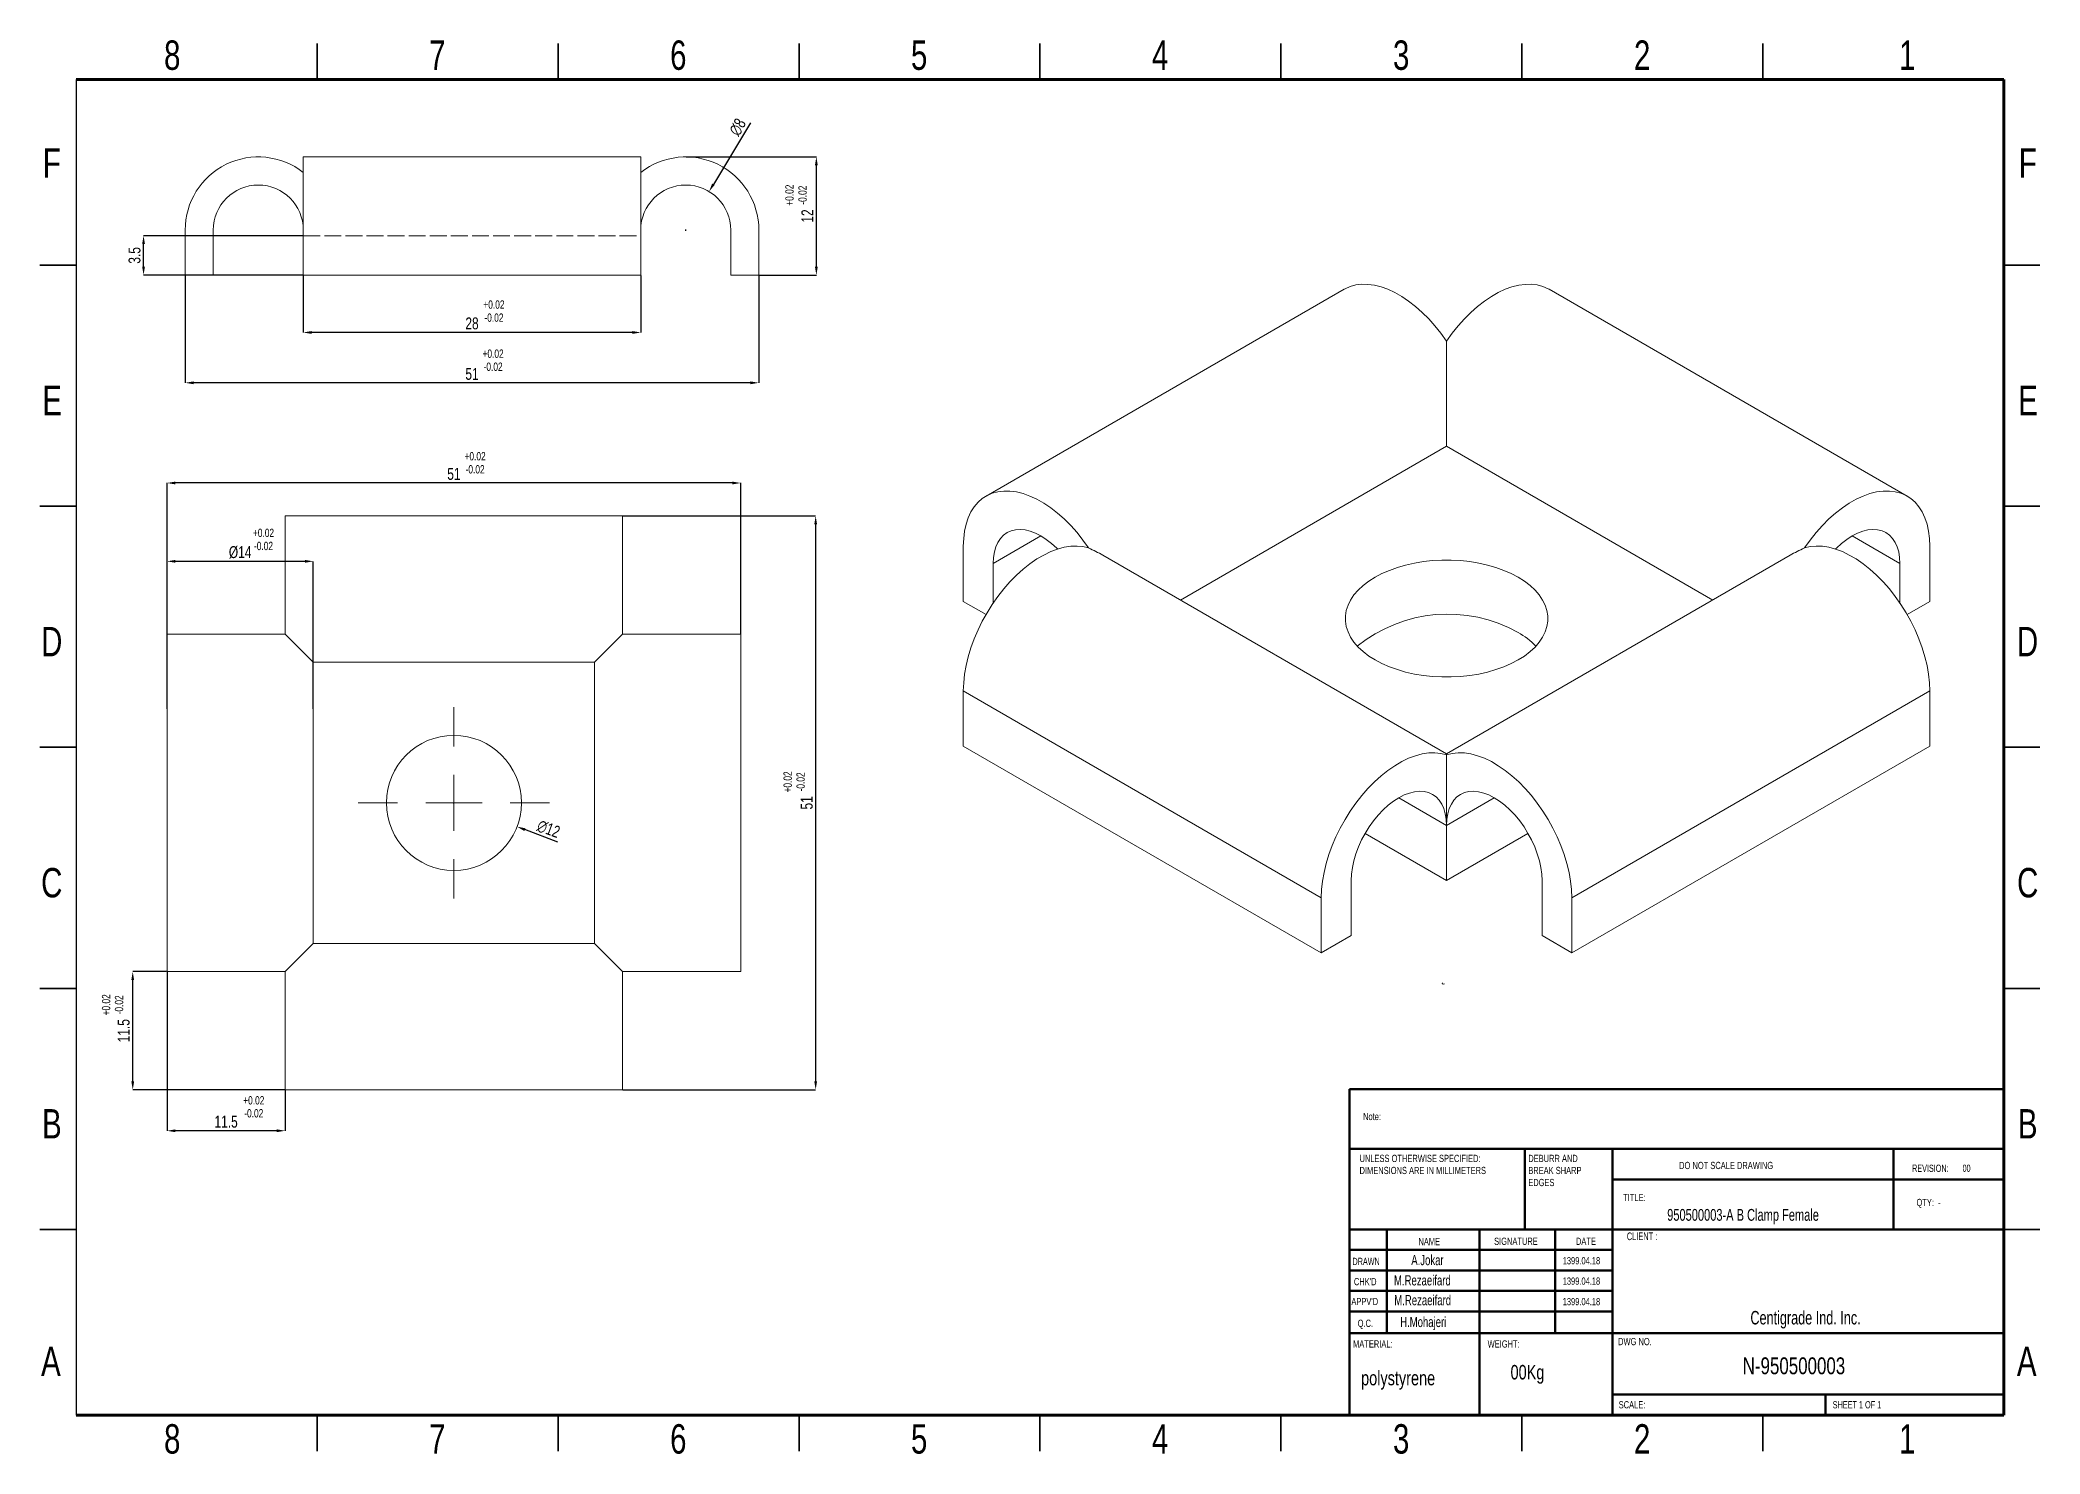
# Model space of a CAD drawing. Header units: millimetres. Extents: x 2443 to 3866, y 684 to 1690.
import ezdxf

# ---------------------------------------------------------------- set-up
doc = ezdxf.new("R2010")
doc.units = ezdxf.units.MM
doc.linetypes.add('ACAD_ISO02W100', pattern=[15, 12, -3])
doc.linetypes.add('SLD-Solid', pattern=[0])
doc.styles.add('SLDTEXTSTYLE0', font='TXT', dxfattribs={"width": 0.75})
doc.styles.add('SLDTEXTSTYLE1', font='TXT', dxfattribs={"width": 0.686449})
doc.styles.add('SLDTEXTSTYLE2', font='TXT', dxfattribs={"width": 0.652778})
doc.styles.add('SLDTEXTSTYLE3', font='TXT', dxfattribs={"width": 0.692308})
doc.styles.add('SLDTEXTSTYLE4', font='TXT', dxfattribs={"width": 0.7})
doc.styles.add('SLDTEXTSTYLE5', font='TXT', dxfattribs={"width": 0.678571})
doc.dimstyles.new('SLDDIMSTYLE30', dxfattribs={"dimscale": 4, "dimtxt": 2.116667, "dimasz": 1.5, "dimexe": 0, "dimexo": 0.0625, "dimgap": 0.529167, "dimtad": 1, "dimdec": 0, "dimlfac": 0.125, "dimrnd": 1e-09, "dimzin": 12, "dimdsep": 46, "dimtxsty": 'SLDTEXTSTYLE0', "dimcen": 0.09, "dimadec": 0, "dimazin": 3, "dimtfac": 1, "dimtdec": 0, "dimtofl": 0, "dimtmove": 0, "dimatfit": 3, "dimfxl": 1, "dimfrac": 2, "dimtolj": 1, "dimtzin": 12, "dimarcsym": 0})

# ---------------------------------------------------------------- blocks, each defined once
blk = doc.blocks.new('SW_CENTERMARKSYMBOL_0')
at = {"color": 0, "linetype": 'SLD-Solid', "lineweight": 0}
for p, q in [((0, 10), (0, 17)), ((0, 0), (0, 5)), ((-10, 0), (-17, 0)), ((0, 0), (-5, 0)), ((0, 0), (0, -5)), ((0, 0), (5, 0)), ((10, 0), (17, 0)), ((0, -10), (0, -17))]:
    blk.add_line(p, q, dxfattribs=at)
blk = doc.blocks.new('*D16')
at = {"color": 0, "lineweight": -2, "transparency": 16777216}
for p, q in [((2630.6, 1522.3), (2630.6, 1481.7)), ((2870.6, 1522.3), (2870.6, 1481.7)), ((2864.6, 1481.7), (2636.6, 1481.7))]:
    blk.add_line(p, q, dxfattribs=at)
at = {"color": 0, "transparency": 16777216}
for points in [[(2636.6, 1482.7), (2636.6, 1480.7), (2630.6, 1481.7)], [(2864.6, 1482.7), (2864.6, 1480.7), (2870.6, 1481.7)]]:
    blk.add_solid(points, dxfattribs=at)
at = {"layer": 'Defpoints', "color": 0, "transparency": 16777216}
for p in [(2630.6, 1522.5), (2870.6, 1522.5), (2630.6, 1481.7)]:
    blk.add_point(p, dxfattribs=at)
at = {"color": 0, "transparency": 16777216, "insert": (2750.6, 1488.1), "char_height": 8.47, "attachment_point": 5, "style": 'SLDTEXTSTYLE0'}
blk.add_mtext('\\A1;28', dxfattribs=at)
blk = doc.blocks.new('*D17')
at = {"color": 0, "lineweight": -2, "transparency": 16777216}
for p, q in [((2902.8, 1606.5), (2995.5, 1606.5)), ((2995.5, 1528.5), (2995.5, 1600.5)), ((2954.8, 1522.5), (2995.5, 1522.5))]:
    blk.add_line(p, q, dxfattribs=at)
at = {"color": 0, "transparency": 16777216}
for points in [[(2994.5, 1600.5), (2996.5, 1600.5), (2995.5, 1606.5)], [(2994.5, 1528.5), (2996.5, 1528.5), (2995.5, 1522.5)]]:
    blk.add_solid(points, dxfattribs=at)
at = {"layer": 'Defpoints', "color": 0, "transparency": 16777216}
for p in [(2902.6, 1606.5), (2995.5, 1606.5), (2954.6, 1522.5)]:
    blk.add_point(p, dxfattribs=at)
at = {"color": 0, "transparency": 16777216, "insert": (2989.1, 1564.5), "char_height": 8.47, "attachment_point": 5, "rotation": 90, "style": 'SLDTEXTSTYLE0'}
blk.add_mtext('\\A1;12', dxfattribs=at)
blk = doc.blocks.new('*D19')
at = {"color": 0, "lineweight": -2, "transparency": 16777216}
for p, q in [((2546.6, 1522.3), (2546.6, 1445.9)), ((2954.6, 1522.3), (2954.6, 1445.9)), ((2948.6, 1445.9), (2552.6, 1445.9))]:
    blk.add_line(p, q, dxfattribs=at)
at = {"color": 0, "transparency": 16777216}
for points in [[(2552.6, 1446.9), (2552.6, 1444.9), (2546.6, 1445.9)], [(2948.6, 1446.9), (2948.6, 1444.9), (2954.6, 1445.9)]]:
    blk.add_solid(points, dxfattribs=at)
at = {"layer": 'Defpoints', "color": 0, "transparency": 16777216}
for p in [(2546.6, 1522.5), (2954.6, 1522.5), (2546.6, 1445.9)]:
    blk.add_point(p, dxfattribs=at)
at = {"color": 0, "transparency": 16777216, "insert": (2750.6, 1452.2), "char_height": 8.47, "attachment_point": 5, "style": 'SLDTEXTSTYLE0'}
blk.add_mtext('\\A1;51', dxfattribs=at)
blk = doc.blocks.new('*D20')
at = {"color": 0, "lineweight": -2, "transparency": 16777216}
for p, q in [((2948.7, 1630.7), (2922.3, 1587)), ((2902.2, 1554.5), (2902.9, 1554.5)), ((2902.6, 1554.2), (2902.6, 1554.9))]:
    blk.add_line(p, q, dxfattribs=at)
at = {"color": 0, "transparency": 16777216}
blk.add_solid([(2921.4, 1587.6), (2923.1, 1586.5), (2919.2, 1581.9)], dxfattribs=at)
at = {"layer": 'Defpoints', "color": 0, "transparency": 16777216}
for p in [(2919.2, 1581.9), (2886, 1527.2)]:
    blk.add_point(p, dxfattribs=at)
at = {"color": 0, "transparency": 16777216, "insert": (2939.5, 1627.7), "char_height": 8.47, "attachment_point": 5, "rotation": 58.7956, "style": 'SLDTEXTSTYLE0'}
blk.add_mtext('\\A1;∅8', dxfattribs=at)
blk = doc.blocks.new('*D21')
at = {"color": 0, "lineweight": -2, "transparency": 16777216}
for p, q in [((2857.9, 1351.3), (2995, 1351.3)), ((2995, 1345.3), (2995, 949.3)), ((2857.9, 943.3), (2995, 943.3))]:
    blk.add_line(p, q, dxfattribs=at)
at = {"color": 0, "transparency": 16777216}
for points in [[(2994, 1345.3), (2996, 1345.3), (2995, 1351.3)], [(2994, 949.3), (2996, 949.3), (2995, 943.3)]]:
    blk.add_solid(points, dxfattribs=at)
at = {"layer": 'Defpoints', "color": 0, "transparency": 16777216}
for p in [(2857.7, 1351.3), (2857.7, 943.3), (2995, 943.3)]:
    blk.add_point(p, dxfattribs=at)
at = {"color": 0, "transparency": 16777216, "insert": (2988.7, 1147.3), "char_height": 8.47, "attachment_point": 5, "rotation": 90, "style": 'SLDTEXTSTYLE0'}
blk.add_mtext('\\A1;51', dxfattribs=at)
blk = doc.blocks.new('*D22')
at = {"color": 0, "lineweight": -2, "transparency": 16777216}
for p, q in [((2533.7, 1267.5), (2533.7, 1374.7)), ((2935.7, 1374.7), (2539.7, 1374.7)), ((2941.7, 1267.5), (2941.7, 1374.7))]:
    blk.add_line(p, q, dxfattribs=at)
at = {"color": 0, "transparency": 16777216}
for points in [[(2539.7, 1375.7), (2539.7, 1373.7), (2533.7, 1374.7)], [(2935.7, 1375.7), (2935.7, 1373.7), (2941.7, 1374.7)]]:
    blk.add_solid(points, dxfattribs=at)
at = {"layer": 'Defpoints', "color": 0, "transparency": 16777216}
for p in [(2533.7, 1374.7), (2533.7, 1267.3), (2941.7, 1267.3)]:
    blk.add_point(p, dxfattribs=at)
at = {"color": 0, "transparency": 16777216, "insert": (2737.7, 1381.1), "char_height": 8.47, "attachment_point": 5, "style": 'SLDTEXTSTYLE0'}
blk.add_mtext('\\A1;51', dxfattribs=at)
blk = doc.blocks.new('*D23')
at = {"color": 0, "lineweight": -2, "transparency": 16777216}
for p, q in [((2737.3, 1147.3), (2738, 1147.3)), ((2737.7, 1146.9), (2737.7, 1147.6)), ((2811.6, 1119.4), (2788.2, 1128.3))]:
    blk.add_line(p, q, dxfattribs=at)
at = {"color": 0, "transparency": 16777216}
blk.add_solid([(2788.6, 1129.2), (2787.8, 1127.3), (2782.6, 1130.4)], dxfattribs=at)
at = {"layer": 'Defpoints', "color": 0, "transparency": 16777216}
for p in [(2692.7, 1164.2), (2782.6, 1130.4)]:
    blk.add_point(p, dxfattribs=at)
at = {"color": 0, "transparency": 16777216, "insert": (2805, 1128.7), "char_height": 8.47, "attachment_point": 5, "rotation": 339.3764, "style": 'SLDTEXTSTYLE0'}
blk.add_mtext('\\A1;∅12', dxfattribs=at)
blk = doc.blocks.new('*D24')
at = {"color": 0, "lineweight": -2, "transparency": 16777216}
for p, q in [((2533.4, 1027.3), (2509.3, 1027.3)), ((2509.3, 949.3), (2509.3, 1021.3)), ((2617.4, 943.3), (2509.3, 943.3))]:
    blk.add_line(p, q, dxfattribs=at)
at = {"color": 0, "transparency": 16777216}
for points in [[(2508.3, 1021.3), (2510.3, 1021.3), (2509.3, 1027.3)], [(2508.3, 949.3), (2510.3, 949.3), (2509.3, 943.3)]]:
    blk.add_solid(points, dxfattribs=at)
at = {"layer": 'Defpoints', "color": 0, "transparency": 16777216}
for p in [(2509.3, 1027.3), (2533.7, 1027.3), (2617.7, 943.3)]:
    blk.add_point(p, dxfattribs=at)
at = {"color": 0, "transparency": 16777216, "insert": (2502.9, 985.3), "char_height": 8.47, "attachment_point": 5, "rotation": 90, "style": 'SLDTEXTSTYLE0'}
blk.add_mtext('\\A1;11.5', dxfattribs=at)
blk = doc.blocks.new('*D25')
at = {"color": 0, "lineweight": -2, "transparency": 16777216}
for p, q in [((2533.7, 1027), (2533.7, 914.2)), ((2617.7, 943), (2617.7, 914.2)), ((2611.7, 914.2), (2539.7, 914.2))]:
    blk.add_line(p, q, dxfattribs=at)
at = {"color": 0, "transparency": 16777216}
for points in [[(2539.7, 915.2), (2539.7, 913.2), (2533.7, 914.2)], [(2611.7, 915.2), (2611.7, 913.2), (2617.7, 914.2)]]:
    blk.add_solid(points, dxfattribs=at)
at = {"layer": 'Defpoints', "color": 0, "transparency": 16777216}
for p in [(2533.7, 1027.3), (2617.7, 943.3), (2533.7, 914.2)]:
    blk.add_point(p, dxfattribs=at)
at = {"color": 0, "transparency": 16777216, "insert": (2575.7, 920.6), "char_height": 8.47, "attachment_point": 5, "style": 'SLDTEXTSTYLE0'}
blk.add_mtext('\\A1;11.5', dxfattribs=at)
blk = doc.blocks.new('*D26')
at = {"color": 0, "lineweight": -2, "transparency": 16777216}
for p, q in [((2533.7, 1214.2), (2533.7, 1319)), ((2631.7, 1319), (2539.7, 1319)), ((2637.7, 1214.2), (2637.7, 1319))]:
    blk.add_line(p, q, dxfattribs=at)
at = {"color": 0, "transparency": 16777216}
for points in [[(2539.7, 1320), (2539.7, 1318), (2533.7, 1319)], [(2631.7, 1320), (2631.7, 1318), (2637.7, 1319)]]:
    blk.add_solid(points, dxfattribs=at)
at = {"layer": 'Defpoints', "color": 0, "transparency": 16777216}
for p in [(2533.7, 1319), (2533.7, 1214), (2637.7, 1214)]:
    blk.add_point(p, dxfattribs=at)
at = {"color": 0, "transparency": 16777216, "insert": (2585.7, 1325.4), "char_height": 8.47, "attachment_point": 5, "style": 'SLDTEXTSTYLE0'}
blk.add_mtext('\\A1;%%C14', dxfattribs=at)
blk = doc.blocks.new('*D27')
at = {"color": 0, "lineweight": -2, "transparency": 16777216}
for p, q in [((2630.3, 1550.5), (2517, 1550.5)), ((2517, 1528.5), (2517, 1544.5)), ((2630.3, 1522.5), (2517, 1522.5))]:
    blk.add_line(p, q, dxfattribs=at)
at = {"color": 0, "transparency": 16777216}
for points in [[(2516, 1544.5), (2518, 1544.5), (2517, 1550.5)], [(2516, 1528.5), (2518, 1528.5), (2517, 1522.5)]]:
    blk.add_solid(points, dxfattribs=at)
at = {"layer": 'Defpoints', "color": 0, "transparency": 16777216}
for p in [(2517, 1550.5), (2630.6, 1550.5), (2630.6, 1522.5)]:
    blk.add_point(p, dxfattribs=at)
at = {"color": 0, "transparency": 16777216, "insert": (2510.6, 1536.5), "char_height": 8.47, "attachment_point": 5, "rotation": 90, "style": 'SLDTEXTSTYLE0'}
blk.add_mtext('\\A1;3.5', dxfattribs=at)
blk = doc.blocks.new('SW_NOTE_62')
at = {"color": 0, "linetype": 'Continuous', "lineweight": 0, "char_height": 1.5, "attachment_point": 1, "style": 'SLDTEXTSTYLE0'}
for s, insert in [('UNLESS OTHERWISE SPECIFIED:', (0, 1.93)), ('DIMENSIONS ARE IN MILLIMETERS', (0, -0.57))]:
    blk.add_mtext(s, dxfattribs=dict(at, insert=insert))
blk = doc.blocks.new('SW_NOTE_63')
at = {"color": 0, "linetype": 'Continuous', "lineweight": 0, "char_height": 1.5, "attachment_point": 1, "style": 'SLDTEXTSTYLE0'}
for s, insert in [('DEBURR AND', (0, 1.93)), ('BREAK SHARP', (0, -0.57)), ('EDGES', (0, -3.07))]:
    blk.add_mtext(s, dxfattribs=dict(at, insert=insert))

msp = doc.modelspace()

# ---------------------------------------------------------------- linework, layer by layer
at = {"linetype": 'Continuous', "lineweight": 35}
for p, q in [((2640.4, 1661.5), (2640.4, 1687.2)), ((2811.8, 1661.5), (2811.8, 1687.2)), ((2983.2, 1661.5), (2983.2, 1687.2)), ((3154.5, 1687.2), (3154.5, 1661.5)), ((3154.5, 1661.5), (3154.5, 1687.2)), ((3325.9, 1661.5), (3325.9, 1687.2)), ((3497.3, 1661.5), (3497.3, 1687.2)), ((3668.7, 1661.5), (3668.7, 1687.2)), ((2469.1, 1529.5), (2443.3, 1529.5)), ((3840, 1529.5), (3865.7, 1529.5)), ((2469.1, 1358.2), (2443.3, 1358.2)), ((3840, 1358.2), (3865.7, 1358.2)), ((2443.3, 1186.8), (2469.1, 1186.8)), ((2469.1, 1186.8), (2443.3, 1186.8)), ((3865.7, 1186.8), (3840, 1186.8)), ((3840, 1186.8), (3865.7, 1186.8)), ((2469.1, 1015.4), (2443.3, 1015.4)), ((3840, 1015.4), (3865.7, 1015.4)), ((2469.1, 844), (2443.3, 844)), ((3840, 844), (3865.7, 844)), ((2640.4, 712.1), (2640.4, 686.4)), ((2811.8, 712.1), (2811.8, 686.4)), ((2983.2, 712.1), (2983.2, 686.4)), ((3154.5, 686.4), (3154.5, 712.1)), ((3154.5, 712.1), (3154.5, 686.4)), ((3325.9, 712.1), (3325.9, 686.4)), ((3497.3, 712.1), (3497.3, 686.4)), ((3668.7, 712.1), (3668.7, 686.4))]:
    msp.add_line(p, q, dxfattribs=at)
at = {"linetype": 'Continuous', "lineweight": 70}
for p, q in [((2469.1, 1661.5), (3840, 1661.5)), ((3840, 1661.5), (3840, 712.1)), ((3840, 712.1), (2469.1, 712.1))]:
    msp.add_line(p, q, dxfattribs=at)
msp.add_line((2469.1, 1661.5), (2469.1, 712.1))
at = {"linetype": 'SLD-Solid', "lineweight": 0}
for p, q in [((2870.6, 1606.5), (2630.6, 1606.5)), ((2630.6, 1606.5), (2630.6, 1554.5)), ((2870.6, 1606.5), (2870.6, 1554.5)), ((2546.6, 1554.5), (2546.6, 1522.5)), ((2566.6, 1522.5), (2566.6, 1554.5)), ((2630.6, 1554.5), (2630.6, 1522.5)), ((2870.6, 1554.5), (2870.6, 1522.5)), ((2934.6, 1522.5), (2934.6, 1554.5)), ((2954.6, 1554.5), (2954.6, 1522.5)), ((2546.6, 1522.5), (2566.6, 1522.5)), ((2630.6, 1522.5), (2870.6, 1522.5)), ((2954.6, 1522.5), (2934.6, 1522.5)), ((3370.8, 1512.4), (3116.2, 1365.4)), ((3771.2, 1365.4), (3516.6, 1512.4)), ((3443.7, 1400.8), (3443.7, 1475.4)), ((3443.7, 1400.8), (3254.4, 1291.5)), ((3633, 1291.5), (3443.7, 1400.8)), ((2857.7, 1351.3), (2617.7, 1351.3)), ((2617.7, 1267.3), (2617.7, 1351.3)), ((2857.7, 1267.3), (2857.7, 1351.3)), ((3155.2, 1337.1), (3121.2, 1317.5)), ((3766.1, 1317.5), (3732.2, 1337.1)), ((3100, 1329.7), (3100, 1290.5)), ((3443.7, 1182.2), (3199.2, 1323.3)), ((3688.1, 1323.3), (3443.7, 1182.2)), ((3787.3, 1329.7), (3787.3, 1290.5)), ((3121.2, 1317.5), (3121.2, 1289.3)), ((3766.1, 1289.3), (3766.1, 1317.5)), ((3100, 1290.5), (3116.2, 1281.2)), ((3787.3, 1290.5), (3771.2, 1281.2)), ((2533.7, 1267.3), (2533.7, 1027.3)), ((2617.7, 1267.3), (2533.7, 1267.3)), ((2617.7, 1267.3), (2637.7, 1247.3)), ((2837.7, 1247.3), (2857.7, 1267.3)), ((2857.7, 1267.3), (2941.7, 1267.3)), ((2941.7, 1027.3), (2941.7, 1267.3)), ((2837.7, 1247.3), (2637.7, 1247.3)), ((2637.7, 1247.3), (2637.7, 1047.3)), ((2837.7, 1047.3), (2837.7, 1247.3)), ((3100, 1226.9), (3354.6, 1079.9)), ((3100, 1226.9), (3100, 1187.7)), ((3532.8, 1079.9), (3787.3, 1226.9)), ((3787.3, 1226.9), (3787.3, 1187.7)), ((3100, 1187.7), (3354.6, 1040.7)), ((3443.7, 1182.2), (3443.7, 1181.5)), ((3443.7, 1181.5), (3443.7, 1131.3)), ((3532.8, 1040.7), (3787.3, 1187.7)), ((3409.7, 1150.9), (3443.7, 1131.3)), ((3443.7, 1131.3), (3477.6, 1150.9)), ((3385.7, 1125.6), (3443.7, 1092.1)), ((3443.7, 1131.3), (3443.7, 1092.1)), ((3443.7, 1092.1), (3501.6, 1125.6)), ((3375.8, 1053), (3375.8, 1092.2)), ((3511.6, 1053), (3511.6, 1092.2)), ((3354.6, 1079.9), (3354.6, 1040.7)), ((3532.8, 1079.9), (3532.8, 1040.7)), ((3354.6, 1040.7), (3375.8, 1053)), ((3532.8, 1040.7), (3511.6, 1053)), ((2637.7, 1047.3), (2617.7, 1027.3)), ((2637.7, 1047.3), (2837.7, 1047.3)), ((2837.7, 1047.3), (2857.7, 1027.3)), ((2617.7, 1027.3), (2533.7, 1027.3)), ((2617.7, 1027.3), (2617.7, 943.3)), ((2857.7, 1027.3), (2857.7, 943.3)), ((2857.7, 1027.3), (2941.7, 1027.3)), ((2617.7, 943.3), (2857.7, 943.3))]:
    msp.add_line(p, q, dxfattribs=at)
at = {"linetype": 'ACAD_ISO02W100', "lineweight": 0}
msp.add_line((2630.6, 1550.5), (2870.6, 1550.5), dxfattribs=at)
at = {"linetype": 'Continuous', "lineweight": 50}
for p, q in [((3374.6, 943.8), (3840, 943.8)), ((3374.6, 943.8), (3374.6, 901.4)), ((3374.6, 901.4), (3840, 901.4)), ((3374.6, 901.4), (3374.6, 712.9)), ((3499.3, 901.4), (3499.3, 844)), ((3561.7, 901.4), (3561.7, 712.1)), ((3761.5, 844), (3761.5, 901.4)), ((3840, 879.6), (3561.7, 879.6)), ((3840, 844), (3374.6, 844)), ((3401.3, 844), (3401.3, 770.3)), ((3467.1, 844), (3467.1, 712.9)), ((3521, 844), (3521, 770.3)), ((3561.7, 712.9), (3561.7, 844)), ((3561.7, 829.5), (3374.6, 829.5)), ((3561.7, 814.9), (3374.6, 814.9)), ((3561.7, 800.3), (3374.6, 800.3)), ((3561.7, 785.8), (3374.6, 785.8)), ((3410.2, 770.3), (3374.6, 770.3)), ((3410.2, 770.3), (3840, 770.3)), ((3561.7, 726.6), (3840, 726.6)), ((3713.2, 712.1), (3713.2, 726.6))]:
    msp.add_line(p, q, dxfattribs=at)
at = {"linetype": 'SLD-Solid', "lineweight": 0, "flags": 128}
for points in [[(3443.7, 1475.4), (3439.7, 1481.1), (3435.4, 1486.4), (3431, 1491.4), (3426.3, 1496), (3421.6, 1500.2), (3416.7, 1504), (3411.8, 1507.3), (3406.9, 1510.1), (3402, 1512.4), (3397.1, 1514.1), (3392.4, 1515.3), (3387.8, 1515.9), (3383.4, 1516), (3379.2, 1515.5), (3375.2, 1514.4), (3371.5, 1512.8), (3370.8, 1512.4)], [(3443.7, 1475.4), (3447.7, 1481.1), (3452, 1486.4), (3456.4, 1491.4), (3461, 1496), (3465.8, 1500.2), (3470.7, 1504), (3475.6, 1507.3), (3480.5, 1510.1), (3485.4, 1512.4), (3490.2, 1514.1), (3495, 1515.3), (3499.6, 1515.9), (3504, 1516), (3508.2, 1515.5), (3512.2, 1514.4), (3515.9, 1512.8), (3516.6, 1512.4)], [(3189.1, 1328.5), (3185.1, 1334.1), (3180.9, 1339.4), (3176.4, 1344.4), (3171.8, 1349.1), (3167, 1353.3), (3162.2, 1357), (3157.3, 1360.3), (3152.3, 1363.1), (3147.4, 1365.4), (3142.6, 1367.2), (3137.8, 1368.4), (3133.2, 1369), (3128.8, 1369), (3124.6, 1368.5), (3120.6, 1367.5), (3116.9, 1365.8), (3113.5, 1363.7), (3110.5, 1361), (3107.8, 1357.8), (3105.4, 1354.1), (3103.5, 1350), (3102, 1345.5), (3100.9, 1340.5), (3100.3, 1335.3), (3100, 1329.7)], [(3698.2, 1328.5), (3702.3, 1334.1), (3706.5, 1339.4), (3711, 1344.4), (3715.6, 1349.1), (3720.4, 1353.3), (3725.2, 1357), (3730.1, 1360.3), (3735.1, 1363.1), (3740, 1365.4), (3744.8, 1367.2), (3749.5, 1368.4), (3754.1, 1369), (3758.6, 1369), (3762.8, 1368.5), (3766.8, 1367.5), (3770.5, 1365.8), (3773.8, 1363.7), (3776.9, 1361), (3779.6, 1357.8), (3781.9, 1354.1), (3783.9, 1350), (3785.4, 1345.5), (3786.5, 1340.5), (3787.1, 1335.3), (3787.3, 1329.7)], [(3167.1, 1327.8), (3166.4, 1328.4), (3162.7, 1331.7), (3159, 1334.6), (3155.2, 1337.1), (3151.4, 1339), (3147.6, 1340.5), (3144, 1341.4), (3140.5, 1341.7), (3137.1, 1341.5), (3134, 1340.7), (3131.2, 1339.5), (3128.7, 1337.6), (3126.5, 1335.3), (3124.6, 1332.5), (3123.2, 1329.3), (3122.1, 1325.7), (3121.5, 1321.7), (3121.2, 1317.5)], [(3766.1, 1317.5), (3765.9, 1321.7), (3765.3, 1325.7), (3764.2, 1329.3), (3762.8, 1332.5), (3760.9, 1335.3), (3758.7, 1337.6), (3756.2, 1339.5), (3753.4, 1340.7), (3750.2, 1341.5), (3746.9, 1341.7), (3743.4, 1341.4), (3739.7, 1340.5), (3736, 1339), (3732.2, 1337.1), (3728.4, 1334.6), (3724.6, 1331.7), (3721, 1328.4), (3720.3, 1327.8)], [(3189.1, 1328.5), (3185.1, 1329.5), (3180.9, 1329.9), (3176.4, 1329.7), (3171.8, 1329), (3167, 1327.7), (3162.2, 1325.9), (3157.3, 1323.5), (3152.3, 1320.7), (3147.4, 1317.3), (3142.6, 1313.4), (3137.8, 1309.1), (3133.2, 1304.5), (3128.8, 1299.4), (3124.6, 1294), (3120.6, 1288.4), (3116.9, 1282.5), (3113.5, 1276.4), (3110.5, 1270.2), (3107.8, 1263.9), (3105.4, 1257.5), (3103.5, 1251.2), (3102, 1244.9), (3100.9, 1238.7), (3100.3, 1232.7), (3100, 1226.9)], [(3698.2, 1328.5), (3702.3, 1329.5), (3706.5, 1329.9), (3711, 1329.7), (3715.6, 1329), (3720.4, 1327.7), (3725.2, 1325.9), (3730.1, 1323.5), (3735.1, 1320.7), (3740, 1317.3), (3744.8, 1313.4), (3749.5, 1309.1), (3754.1, 1304.5), (3758.6, 1299.4), (3762.8, 1294), (3766.8, 1288.4), (3770.5, 1282.5), (3773.8, 1276.4), (3776.9, 1270.2), (3779.6, 1263.9), (3781.9, 1257.5), (3783.9, 1251.2), (3785.4, 1244.9), (3786.5, 1238.7), (3787.1, 1232.7), (3787.3, 1226.9)], [(3494.6, 1307.7), (3489.7, 1310.3), (3484.4, 1312.6), (3478.7, 1314.6), (3472.8, 1316.3), (3466.6, 1317.7), (3460.2, 1318.8), (3453.6, 1319.5), (3447, 1319.8), (3440.4, 1319.8), (3433.7, 1319.5), (3427.2, 1318.8), (3420.8, 1317.7), (3414.6, 1316.3), (3408.7, 1314.6), (3403, 1312.6), (3397.7, 1310.3), (3392.8, 1307.7), (3388.3, 1304.8), (3384.3, 1301.8), (3380.8, 1298.5), (3377.8, 1295.1), (3375.4, 1291.5), (3373.6, 1287.8), (3372.4, 1284), (3371.8, 1280.2), (3371.8, 1276.4), (3372.4, 1272.6), (3373.6, 1268.8), (3375.4, 1265.1), (3377.8, 1261.5), (3380.8, 1258.1), (3384.3, 1254.8), (3388.3, 1251.7), (3392.8, 1248.9), (3397.7, 1246.3), (3403, 1244), (3408.7, 1242), (3414.6, 1240.3), (3420.8, 1238.9), (3427.2, 1237.8), (3433.7, 1237.1), (3440.4, 1236.8), (3447, 1236.8), (3453.6, 1237.1), (3460.2, 1237.8), (3466.6, 1238.9), (3472.8, 1240.3), (3478.7, 1242), (3484.4, 1244), (3489.7, 1246.3), (3494.6, 1248.9), (3499.1, 1251.7), (3503.1, 1254.8), (3506.6, 1258.1), (3509.6, 1261.5), (3512, 1265.1), (3513.8, 1268.8), (3515, 1272.6), (3515.6, 1276.4), (3515.6, 1280.2), (3515, 1284), (3513.8, 1287.8), (3512, 1291.5), (3509.6, 1295.1), (3506.6, 1298.5), (3503.1, 1301.8), (3499.1, 1304.8), (3494.6, 1307.7)], [(3443.7, 1181.5), (3439.7, 1182.5), (3435.4, 1182.9), (3431, 1182.8), (3426.3, 1182.1), (3421.6, 1180.8), (3416.7, 1179), (3411.8, 1176.6), (3406.9, 1173.7), (3402, 1170.3), (3397.1, 1166.5), (3392.4, 1162.2), (3387.8, 1157.5), (3383.4, 1152.5), (3379.2, 1147.1), (3375.2, 1141.4), (3371.5, 1135.5), (3368.1, 1129.4), (3365, 1123.2), (3362.3, 1116.9), (3360, 1110.5), (3358.1, 1104.2), (3356.6, 1097.9), (3355.5, 1091.7), (3354.8, 1085.7), (3354.6, 1079.9)], [(3443.7, 1181.5), (3447.7, 1182.5), (3452, 1182.9), (3456.4, 1182.8), (3461, 1182.1), (3465.8, 1180.8), (3470.7, 1179), (3475.6, 1176.6), (3480.5, 1173.7), (3485.4, 1170.3), (3490.2, 1166.5), (3495, 1162.2), (3499.6, 1157.5), (3504, 1152.5), (3508.2, 1147.1), (3512.2, 1141.4), (3515.9, 1135.5), (3519.3, 1129.4), (3522.3, 1123.2), (3525, 1116.9), (3527.4, 1110.5), (3529.3, 1104.2), (3530.8, 1097.9), (3531.9, 1091.7), (3532.6, 1085.7), (3532.8, 1079.9)], [(3375.8, 1092.2), (3376, 1096.7), (3376.7, 1101.4), (3377.7, 1106.2), (3379.2, 1111.1), (3381, 1116), (3383.2, 1120.9), (3385.7, 1125.6), (3388.6, 1130.2), (3391.7, 1134.5), (3395, 1138.6), (3398.5, 1142.3), (3402.2, 1145.6), (3405.9, 1148.5), (3409.7, 1150.9), (3413.5, 1152.9), (3417.3, 1154.3), (3421, 1155.2), (3424.5, 1155.6), (3427.8, 1155.4), (3430.9, 1154.6), (3433.7, 1153.3), (3436.3, 1151.5), (3438.5, 1149.2), (3440.3, 1146.4), (3441.8, 1143.2), (3442.8, 1139.6), (3443.5, 1135.6), (3443.7, 1131.3)], [(3511.6, 1092.2), (3511.4, 1096.7), (3510.7, 1101.4), (3509.7, 1106.2), (3508.2, 1111.1), (3506.4, 1116), (3504.2, 1120.9), (3501.6, 1125.6), (3498.8, 1130.2), (3495.7, 1134.5), (3492.4, 1138.6), (3488.8, 1142.3), (3485.2, 1145.6), (3481.4, 1148.5), (3477.6, 1150.9), (3473.8, 1152.9), (3470.1, 1154.3), (3466.4, 1155.2), (3462.9, 1155.6), (3459.6, 1155.4), (3456.5, 1154.6), (3453.6, 1153.3), (3451.1, 1151.5), (3448.9, 1149.2), (3447.1, 1146.4), (3445.6, 1143.2), (3444.5, 1139.6), (3443.9, 1135.6), (3443.7, 1131.3)]]:
    msp.add_lwpolyline(points, dxfattribs=at)
at = {"linetype": 'SLD-Solid', "lineweight": 0}
msp.add_circle((2737.7, 1147.3), 48, dxfattribs=at)
for centre, radius, start, end in [((2598.6, 1554.5), 52, 52.0201, 180), ((2902.6, 1554.5), 52, 0, 127.9799), ((2598.6, 1554.5), 32, 0, 180), ((2902.6, 1554.5), 32, 0, 180), ((3444.6, 1179.2), 102.3, 60.7591, 129.0266), ((3469, 1222.6), 52.5, 43.3703, 60.8421)]:
    msp.add_arc(centre, radius, start, end, dxfattribs=at)
for centre, start_param, end_param in [((3121.2, 1278.3), 0.785479, 0.907923), ((3766.1, 1278.3), 2.23367, 2.356113)]:
    msp.add_ellipse(centre, major_axis=(110.3, 0), ratio=0.577382, start_param=start_param, end_param=end_param, dxfattribs=at)
at = {"linetype": 'Continuous', "lineweight": 0, "extrusion": (-2.22222e-16, -1e-16, -1)}
msp.add_ellipse((3441.5, 1019), major_axis=(-0.9, 0), ratio=0.57735, start_param=-2.356194, end_param=0.785398, dxfattribs=at)

# ---------------------------------------------------------------- block references
at = {"linetype": 'Continuous', "lineweight": 0}
for name, p, xscale, yscale, zscale in [('SW_CENTERMARKSYMBOL_0', (2737.7, 1147.3), 4, 4, 4), ('SW_NOTE_62', (3381.8, 890.5), 3.427450612974555, 3.427450612974555, 3.427450612974555), ('SW_NOTE_63', (3501.8, 890.5), 3.427450612974555, 3.427450612974555, 3.427450612974555)]:
    msp.add_blockref(name, p, dxfattribs=dict(at, xscale=xscale, yscale=yscale, zscale=zscale))

# ---------------------------------------------------------------- texts
for s, insert, char_height, attachment_point, style in [('8', (2537.4, 1689.3), 20.9, 2, 'SLDTEXTSTYLE0'), ('7', (2725.9, 1689.3), 20.9, 2, 'SLDTEXTSTYLE0'), ('6', (2897.3, 1689.3), 20.9, 2, 'SLDTEXTSTYLE0'), ('5', (3068.6, 1689.3), 20.9, 2, 'SLDTEXTSTYLE0'), ('4', (3240, 1689.3), 20.9, 2, 'SLDTEXTSTYLE0'), ('3', (3411.4, 1689.3), 20.9, 2, 'SLDTEXTSTYLE0'), ('2', (3582.8, 1689.3), 20.9, 2, 'SLDTEXTSTYLE0'), ('1', (3771.3, 1689.3), 20.9, 2, 'SLDTEXTSTYLE0'), ('F', (2451.7, 1612.6), 20.9, 2, 'SLDTEXTSTYLE0'), ('F', (3857, 1612.6), 20.9, 2, 'SLDTEXTSTYLE0'), ('E', (2452, 1443.8), 20.9, 2, 'SLDTEXTSTYLE0'), ('E', (3857.2, 1443.8), 20.9, 2, 'SLDTEXTSTYLE0'), ('D', (2451.7, 1272.4), 20.9, 2, 'SLDTEXTSTYLE0'), ('D', (3856.9, 1272.4), 20.9, 2, 'SLDTEXTSTYLE0'), ('C', (2451.7, 1101), 20.9, 2, 'SLDTEXTSTYLE0'), ('C', (3857, 1101), 20.9, 2, 'SLDTEXTSTYLE0'), ('B', (2451.8, 929.6), 20.9, 2, 'SLDTEXTSTYLE0'), ('Note:', (3384.3, 926.9), 5.14, 1, 'SLDTEXTSTYLE0'), ('B', (3857, 929.6), 20.9, 2, 'SLDTEXTSTYLE0'), ('DO NOT SCALE DRAWING', (3609.1, 892.1), 5.141, 1, 'SLDTEXTSTYLE0'), ('REVISION:       00', (3774.8, 890.1), 5.141, 1, 'SLDTEXTSTYLE2'), ('TITLE:', (3569.3, 869.3), 5.14, 1, 'SLDTEXTSTYLE0'), ('950500003-A B Clamp Female', (3600.6, 858.6), 8.397, 1, 'SLDTEXTSTYLE4'), ('QTY:  -', (3777.9, 865.8), 5.14, 1, 'SLDTEXTSTYLE5'), ('CLIENT :', (3571.9, 841.9), 5.44, 1, 'SLDTEXTSTYLE4'), ('A.Jokar', (3418.6, 825.9), 7.25, 1, 'SLDTEXTSTYLE4'), ('NAME', (3423.7, 838), 5.14, 1, 'SLDTEXTSTYLE0'), ('SIGNATURE', (3477.5, 838.2), 5.14, 1, 'SLDTEXTSTYLE0'), ('DATE', (3535.7, 838.2), 5.14, 1, 'SLDTEXTSTYLE0'), ('DRAWN', (3376.8, 823.9), 5.14, 1, 'SLDTEXTSTYLE1'), ('M.Rezaeifard', (3406.3, 811.5), 7.255, 1, 'SLDTEXTSTYLE4'), ('1399.04.18', (3526.3, 824.4), 5.14, 1, 'SLDTEXTSTYLE0'), ("CHK'D", (3377.8, 809.5), 5.14, 1, 'SLDTEXTSTYLE0'), ('M.Rezaeifard', (3406.5, 797.4), 7.255, 1, 'SLDTEXTSTYLE4'), ('1399.04.18', (3526.3, 809.9), 5.14, 1, 'SLDTEXTSTYLE0'), ("APPV'D", (3376, 795.4), 5.14, 1, 'SLDTEXTSTYLE0'), ('1399.04.18', (3526.3, 795.3), 5.14, 1, 'SLDTEXTSTYLE0'), ('Centigrade Ind. Inc.', (3659.8, 786.1), 9.597, 1, 'SLDTEXTSTYLE4'), ('Q.C.', (3380.5, 779.9), 5.14, 1, 'SLDTEXTSTYLE0'), ('H.Mohajeri', (3410.7, 781.9), 7.25, 1, 'SLDTEXTSTYLE4'), ('A', (2451.1, 760.8), 20.9, 2, 'SLDTEXTSTYLE0'), ('MATERIAL:', (3377.2, 765.2), 5.14, 1, 'SLDTEXTSTYLE0'), ('WEIGHT:', (3472.9, 765.2), 5.14, 1, 'SLDTEXTSTYLE0'), ('DWG NO.', (3565.7, 766.9), 5.14, 1, 'SLDTEXTSTYLE0'), ('A', (3856.3, 760.8), 20.9, 2, 'SLDTEXTSTYLE0'), ('polystyrene', (3382.9, 743.5), 10.273, 1, 'SLDTEXTSTYLE0'), ('00Kg', (3489.2, 747.7), 10.27, 1, 'SLDTEXTSTYLE0'), ('N-950500003', (3654.3, 753.1), 11.996, 1, 'SLDTEXTSTYLE0'), ('SCALE:', (3566.1, 722), 5.14, 1, 'SLDTEXTSTYLE0'), ('SHEET 1 OF 1', (3718.3, 722), 5.141, 1, 'SLDTEXTSTYLE3'), ('8', (2537.4, 705.6), 20.9, 2, 'SLDTEXTSTYLE0'), ('7', (2725.9, 705.6), 20.9, 2, 'SLDTEXTSTYLE0'), ('6', (2897.3, 705.6), 20.9, 2, 'SLDTEXTSTYLE0'), ('5', (3068.6, 705.6), 20.9, 2, 'SLDTEXTSTYLE0'), ('4', (3240, 705.6), 20.9, 2, 'SLDTEXTSTYLE0'), ('3', (3411.4, 705.6), 20.9, 2, 'SLDTEXTSTYLE0'), ('2', (3582.8, 705.6), 20.9, 2, 'SLDTEXTSTYLE0'), ('1', (3771.3, 705.6), 20.9, 2, 'SLDTEXTSTYLE0')]:
    msp.add_mtext(s, dxfattribs=dict(at, insert=insert, char_height=char_height, attachment_point=attachment_point, style=style))
at = {"color": 7, "linetype": 'Continuous', "lineweight": 18, "char_height": 5.93, "attachment_point": 2, "rotation": 90, "style": 'SLDTEXTSTYLE0'}
for s, insert in [('\\A1;+0.02', (2973.4, 1579.3)), ('\\A1;-0.02', (2982.7, 1579.3)), ('\\A1;+0.02', (2972.1, 1162.2)), ('\\A1;-0.02', (2981.3, 1162.2)), ('\\A1;+0.02', (2487.4, 1003.7)), ('\\A1;-0.02', (2496.6, 1003.7))]:
    msp.add_mtext(s, dxfattribs=dict(at, insert=insert))
at = {"color": 7, "linetype": 'Continuous', "lineweight": 18, "char_height": 5.93, "attachment_point": 2, "style": 'SLDTEXTSTYLE0'}
for s, insert in [('\\A1;+0.02', (2766.2, 1504.5)), ('\\A1;-0.02', (2766.2, 1495.2)), ('\\A1;+0.02', (2765.6, 1469.6)), ('\\A1;-0.02', (2765.6, 1460.3)), ('\\A1;+0.02', (2752.8, 1396.7)), ('\\A1;-0.02', (2752.8, 1387.4)), ('\\A1;+0.02', (2602.3, 1342.2)), ('\\A1;-0.02', (2602.3, 1332.9)), ('\\A1;+0.02', (2595.4, 938.8)), ('\\A1;-0.02', (2595.4, 929.6))]:
    msp.add_mtext(s, dxfattribs=dict(at, insert=insert))

# ---------------------------------------------------------------- dimensions: what is measured, and where the dimension line sits
dim = msp.add_diameter_dim_2p(p1=(2886, 1527.2), p2=(2919.2, 1581.9), dimstyle='SLDDIMSTYLE30')
dim.commit()
dim.dimension.update_dxf_attribs({"geometry": '*D20', "text_midpoint": (2944.9, 1624.4), "dimtype": 163})
for base, p1, p2, text, picture, middle in [((2995.5, 1606.5), (2954.6, 1522.5), (2902.6, 1606.5), '12', '*D17', (2989.1, 1564.5)), ((2517, 1550.5), (2630.6, 1522.5), (2630.6, 1550.5), '3.5', '*D27', (2510.6, 1536.5)), ((2509.3, 1027.3), (2617.7, 943.3), (2533.7, 1027.3), '11.5', '*D24', (2502.9, 985.3))]:
    dim = msp.add_linear_dim(base=base, p1=p1, p2=p2, angle=90, text=text, dimstyle='SLDDIMSTYLE30')
    dim.commit()
    dim.dimension.update_dxf_attribs({"geometry": picture, "text_midpoint": middle})
for base, p1, p2, picture, middle in [((2546.6, 1445.9), (2954.6, 1522.5), (2546.6, 1522.5), '*D19', (2750.6, 1452.2)), ((2533.7, 1374.7), (2941.7, 1267.3), (2533.7, 1267.3), '*D22', (2737.7, 1381.1))]:
    dim = msp.add_linear_dim(base=base, p1=p1, p2=p2, dimstyle='SLDDIMSTYLE30')
    dim.commit()
    dim.dimension.update_dxf_attribs({"geometry": picture, "text_midpoint": middle})
for base, p1, p2, text, picture, middle in [((2630.6, 1481.7), (2870.6, 1522.5), (2630.6, 1522.5), '28', '*D16', (2750.6, 1488.1)), ((2533.7, 1319), (2637.7, 1214), (2533.7, 1214), '%%C14', '*D26', (2585.7, 1325.4)), ((2533.7, 914.2), (2617.7, 943.3), (2533.7, 1027.3), '11.5', '*D25', (2575.7, 920.6))]:
    dim = msp.add_linear_dim(base=base, p1=p1, p2=p2, text=text, dimstyle='SLDDIMSTYLE30')
    dim.commit()
    dim.dimension.update_dxf_attribs({"geometry": picture, "text_midpoint": middle})
dim = msp.add_linear_dim(base=(2995, 943.3), p1=(2857.7, 1351.3), p2=(2857.7, 943.3), angle=90, dimstyle='SLDDIMSTYLE30')
dim.commit()
dim.dimension.update_dxf_attribs({"geometry": '*D21', "text_midpoint": (2988.7, 1147.3)})
dim = msp.add_diameter_dim_2p(p1=(2692.7, 1164.2), p2=(2782.6, 1130.4), dimstyle='SLDDIMSTYLE30')
dim.commit()
dim.dimension.update_dxf_attribs({"geometry": '*D23', "text_midpoint": (2805, 1128.7)})

doc.saveas('drawing.dxf')
